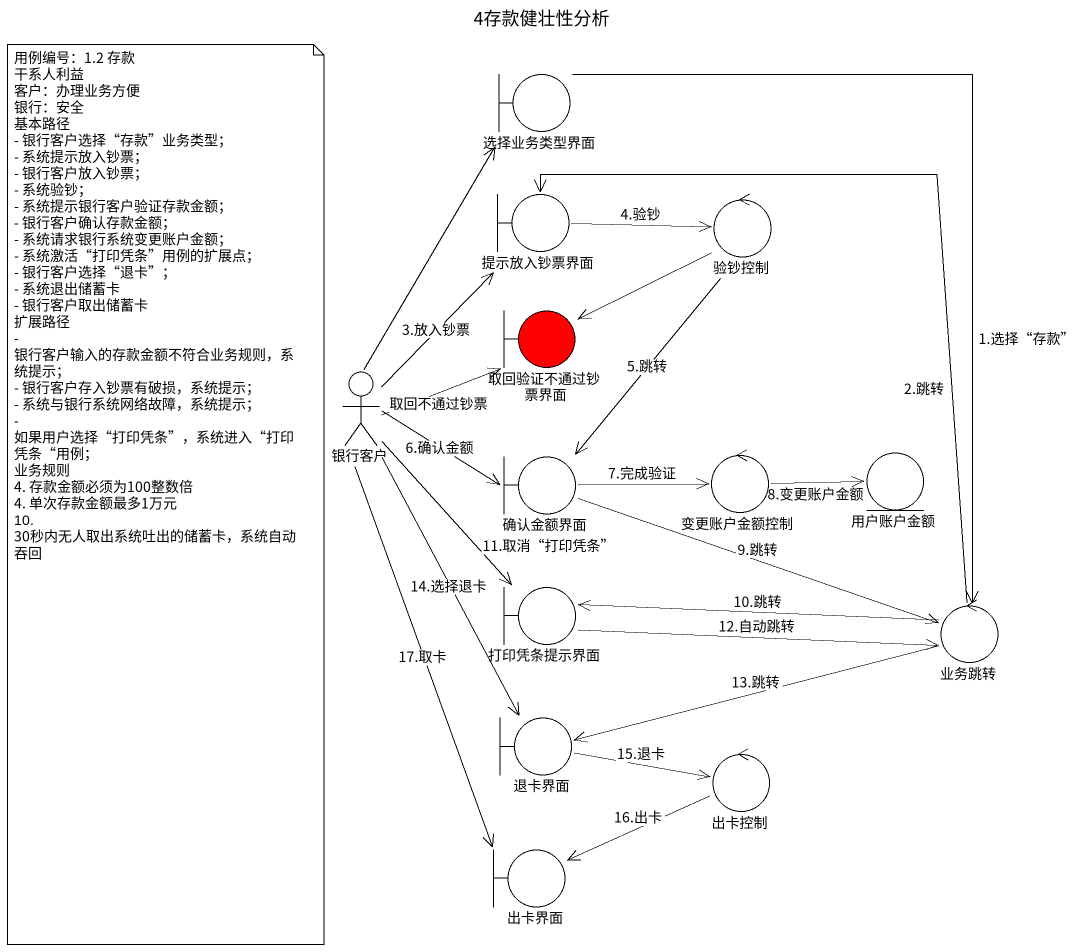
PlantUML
@startuml
title 4存款健壮性分析
boundary 选择业务类型界面
boundary 提示放入钞票界面
control 验钞控制
boundary 取回验证不通过钞票界面 #FF0000
actor 银行客户
boundary 确认金额界面
control 变更账户金额控制
entity 用户账户金额
boundary 打印凭条提示界面
control 业务跳转
boundary 退卡界面
control 出卡控制
boundary 出卡界面
选择业务类型界面 --> 业务跳转 : 1.选择“存款”
提示放入钞票界面 -right-> 验钞控制 : 4.验钞
验钞控制 --> 取回验证不通过钞票界面
验钞控制 --> 确认金额界面 : 5.跳转
银行客户 -up-> 选择业务类型界面
银行客户 -up-> 提示放入钞票界面 : 3.放入钞票
银行客户 -right-> 取回验证不通过钞票界面 : 取回不通过钞票
银行客户 -right-> 确认金额界面 : 6.确认金额
银行客户 --> 打印凭条提示界面 : 11.取消“打印凭条”
银行客户 --> 退卡界面 : 14.选择退卡
银行客户 --> 出卡界面 : 17.取卡
确认金额界面 -right-> 变更账户金额控制 : 7.完成验证
确认金额界面 -right-> 业务跳转 : 9.跳转
变更账户金额控制 -right-> 用户账户金额 : 8.变更账户金额
打印凭条提示界面 -right-> 业务跳转 : 12.自动跳转
业务跳转 -up-> 提示放入钞票界面 : 2.跳转
业务跳转 -left-> 打印凭条提示界面 : 10.跳转
业务跳转 -left-> 退卡界面 : 13.跳转
退卡界面 -right-> 出卡控制 : 15.退卡
出卡控制 -left-> 出卡界面 : 16.出卡
note as N1
  用例编号：1.2 存款
  干系人利益
  客户：办理业务方便
  银行：安全
  基本路径
  - 银行客户选择“存款”业务类型；
  - 系统提示放入钞票；
  - 银行客户放入钞票；
  - 系统验钞；
  - 系统提示银行客户验证存款金额；
  - 银行客户确认存款金额；
  - 系统请求银行系统变更账户金额；
  - 系统激活“打印凭条”用例的扩展点；
  - 银行客户选择“退卡”；
  - 系统退出储蓄卡
  - 银行客户取出储蓄卡
  扩展路径
  - 银行客户输入的存款金额不符合业务规则，系统提示；
  - 银行客户存入钞票有破损，系统提示；
  - 系统与银行系统网络故障，系统提示；
  - 如果用户选择“打印凭条”，系统进入“打印凭条“用例；
  业务规则
  4. 存款金额必须为100整数倍
  4. 单次存款金额最多1万元
  10. 30秒内无人取出系统吐出的储蓄卡，系统自动吞回
end note
@enduml
